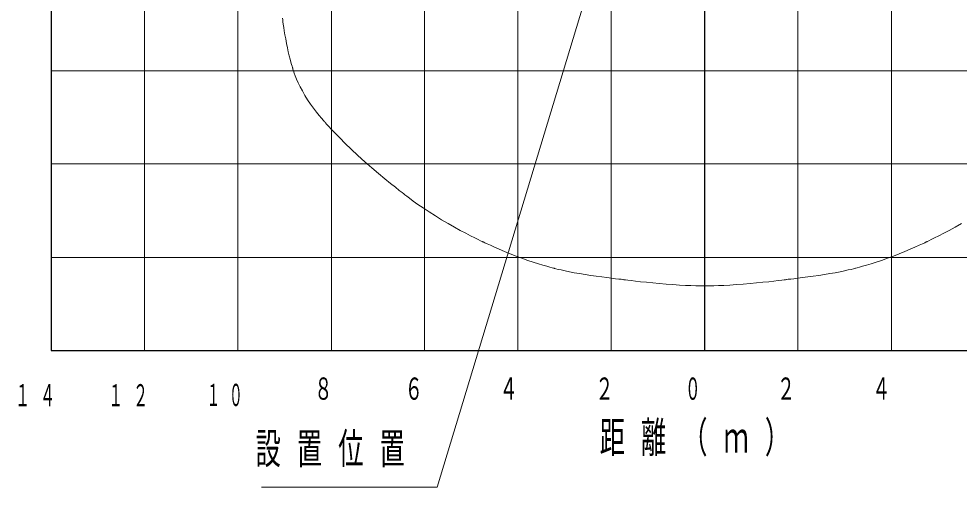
# Model space of a CAD drawing. Units: millimetres on the paper, scale 1:30. Extents: x 1315 to 1680, y -330 to -40.
# Drawn here: x 1566.2 to 1633.5, y -166.3 to -132.8 of the extents above; entities that cross this region are included whole.
import ezdxf
from ezdxf.enums import TextEntityAlignment as Align

# ---------------------------------------------------------------- set-up
doc = ezdxf.new("R2010")
doc.units = ezdxf.units.MM
doc.layers.add('1_300', color=7, linetype='Continuous', lineweight=13)
doc.styles.add('ＭＳ ゴシック', font='')
doc.styles.get('ＭＳ ゴシック').set_extended_font_data('MS Gothic')

msp = doc.modelspace()

# ---------------------------------------------------------------- linework, layer by layer
at = {"layer": '1_300', "color": 2, "lineweight": 25}
for p, q in [((1568.537, -49.742), (1568.537, -156.53)), ((1568.537, -156.53), (1661.977, -156.53))]:
    msp.add_line(p, q, dxfattribs=at)
at = {"layer": '1_300', "color": 70}
for p, q in [((1575.217, -49.742), (1575.217, -156.53)), ((1581.891, -49.742), (1581.891, -156.53)), ((1588.571, -49.742), (1588.571, -156.53)), ((1595.231, -49.742), (1595.231, -156.53)), ((1601.911, -49.742), (1601.911, -156.53)), ((1608.578, -49.742), (1608.578, -156.53)), ((1621.932, -49.742), (1621.932, -156.53)), ((1628.613, -49.742), (1628.613, -156.53)), ((1568.537, -136.509), (1661.977, -136.509)), ((1568.537, -143.183), (1661.977, -143.183)), ((1568.537, -149.863), (1661.977, -149.863))]:
    msp.add_line(p, q, dxfattribs=at)
at = {"layer": '1_300', "color": 1, "lineweight": 25}
msp.add_line((1615.258, -49.742), (1615.258, -156.53), dxfattribs=at)
at = {"layer": '1_300'}
msp.add_lwpolyline([(1615.102, -103.657), (1596.125, -166.306), (1583.576, -166.306)], dxfattribs=at)
at = {"layer": '1_300', "color": 4}
msp.add_lwpolyline([(1633.611, -147.444), (1633.163, -147.71), (1632.742, -147.934), (1632.35, -148.144), (1632, -148.326), (1631.692, -148.466), (1631.454, -148.592), (1631.286, -148.676), (1631.174, -148.732), (1631.146, -148.746), (1631.104, -148.76), (1630.992, -148.816), (1630.824, -148.886), (1630.586, -148.998), (1630.291, -149.124), (1629.955, -149.278), (1629.577, -149.433), (1629.171, -149.601), (1628.751, -149.769), (1628.331, -149.923), (1627.911, -150.077), (1627.518, -150.203), (1627.154, -150.329), (1626.832, -150.427), (1626.552, -150.497), (1626.328, -150.567), (1626.174, -150.609), (1626.076, -150.637), (1626.034, -150.637), (1626.006, -150.651), (1625.908, -150.679), (1625.74, -150.721), (1625.53, -150.763), (1625.249, -150.833), (1624.941, -150.889), (1624.591, -150.959), (1624.213, -151.029), (1623.821, -151.099), (1623.415, -151.155), (1623.023, -151.211), (1622.631, -151.267), (1622.266, -151.309), (1621.93, -151.351), (1621.636, -151.393), (1621.412, -151.421), (1621.23, -151.435), (1621.118, -151.449), (1621.09, -151.449), (1621.048, -151.463), (1620.936, -151.477), (1620.768, -151.491), (1620.516, -151.519), (1620.208, -151.561), (1619.843, -151.603), (1619.423, -151.645), (1618.975, -151.687), (1618.513, -151.729), (1618.023, -151.771), (1617.533, -151.813), (1617.07, -151.841), (1616.636, -151.869), (1616.244, -151.883), (1615.908, -151.897), (1615.628, -151.897), (1615.432, -151.897), (1615.306, -151.897), (1615.264, -151.897), (1615.222, -151.897), (1615.096, -151.897), (1614.9, -151.897), (1614.619, -151.897), (1614.283, -151.883), (1613.891, -151.869), (1613.457, -151.841), (1612.995, -151.813), (1612.505, -151.771), (1612.014, -151.729), (1611.552, -151.687), (1611.104, -151.645), (1610.684, -151.603), (1610.32, -151.561), (1610.012, -151.519), (1609.76, -151.491), (1609.591, -151.477), (1609.479, -151.463), (1609.438, -151.449), (1609.409, -151.449), (1609.297, -151.435), (1609.115, -151.421), (1608.891, -151.393), (1608.597, -151.351), (1608.261, -151.309), (1607.897, -151.267), (1607.505, -151.211), (1607.113, -151.155), (1606.706, -151.099), (1606.314, -151.029), (1605.936, -150.959), (1605.586, -150.889), (1605.278, -150.833), (1604.998, -150.763), (1604.788, -150.721), (1604.62, -150.679), (1604.522, -150.651), (1604.494, -150.637), (1604.452, -150.637), (1604.354, -150.609), (1604.2, -150.567), (1603.975, -150.497), (1603.695, -150.427), (1603.373, -150.329), (1603.009, -150.203), (1602.617, -150.077), (1602.197, -149.923), (1601.777, -149.769), (1601.356, -149.601), (1600.95, -149.433), (1600.572, -149.278), (1600.236, -149.124), (1599.942, -148.998), (1599.704, -148.886), (1599.536, -148.816), (1599.424, -148.76), (1599.382, -148.746), (1599.354, -148.732), (1599.242, -148.676), (1599.073, -148.592), (1598.835, -148.466), (1598.527, -148.326), (1598.177, -148.144), (1597.785, -147.934), (1597.365, -147.71), (1596.917, -147.444), (1596.455, -147.178), (1596.006, -146.897), (1595.558, -146.603), (1595.138, -146.323), (1594.76, -146.071), (1594.424, -145.833), (1594.158, -145.637), (1593.962, -145.483), (1593.835, -145.399), (1593.794, -145.357), (1593.751, -145.329), (1593.625, -145.231), (1593.429, -145.077), (1593.149, -144.853), (1592.799, -144.586), (1592.393, -144.25), (1591.945, -143.872), (1591.455, -143.452), (1590.964, -143.018), (1590.474, -142.57), (1589.998, -142.122), (1589.564, -141.715), (1589.186, -141.323), (1588.85, -140.987), (1588.583, -140.707), (1588.373, -140.483), (1588.233, -140.329), (1588.149, -140.231), (1588.121, -140.189), (1588.093, -140.161), (1588.009, -140.063), (1587.869, -139.909), (1587.701, -139.713), (1587.505, -139.475), (1587.295, -139.195), (1587.071, -138.9), (1586.861, -138.592), (1586.665, -138.284), (1586.497, -137.962), (1586.343, -137.668), (1586.203, -137.388), (1586.091, -137.122), (1585.993, -136.884), (1585.922, -136.688), (1585.867, -136.52), (1585.824, -136.407), (1585.81, -136.323), (1585.796, -136.295), (1585.796, -136.281), (1585.768, -136.197), (1585.726, -136.071), (1585.684, -135.903), (1585.628, -135.693), (1585.558, -135.441), (1585.488, -135.161), (1585.432, -134.867), (1585.362, -134.559), (1585.306, -134.237), (1585.25, -133.943), (1585.208, -133.662), (1585.166, -133.41), (1585.138, -133.186), (1585.11, -133.004), (1585.096, -132.864), (1585.082, -132.752)], dxfattribs=at)

# ---------------------------------------------------------------- texts
at = {"layer": '1_300', "style": 'ＭＳ ゴシック'}
for s, width, p in [('８', 0.6, (1587.348, -160.527)), ('６', 0.6, (1593.815, -160.527)), ('４', 0.6, (1600.595, -160.527)), ('２', 0.6, (1607.447, -160.527)), ('０', 0.5, (1613.871, -160.527)), ('２', 0.6, (1620.424, -160.527)), ('４', 0.6, (1627.233, -160.527))]:
    msp.add_text(s, height=1.591, dxfattribs=dict(at, width=width)).set_placement(p, align=Align.BOTTOM_LEFT)
for s, insert, char_height, attachment_point in [('\\T1.64;\\W0.5;１４', (1565.959, -160.527), 1.591, 7), ('\\T1.64;\\W0.5;１２', (1572.61, -160.527), 1.591, 7), ('\\T1.64;\\W0.45;１０', (1579.655, -160.527), 1.591, 7), ('\\T1.64;\\W0.6;距離（ｍ）', (1607.758, -162.875), 2.199, 4), ('\\T1.64;\\W0.6;設置位置', (1583.159, -163.656), 2.199, 4)]:
    msp.add_mtext(s, dxfattribs=dict(at, insert=insert, char_height=char_height, attachment_point=attachment_point))

doc.saveas('drawing.dxf')
